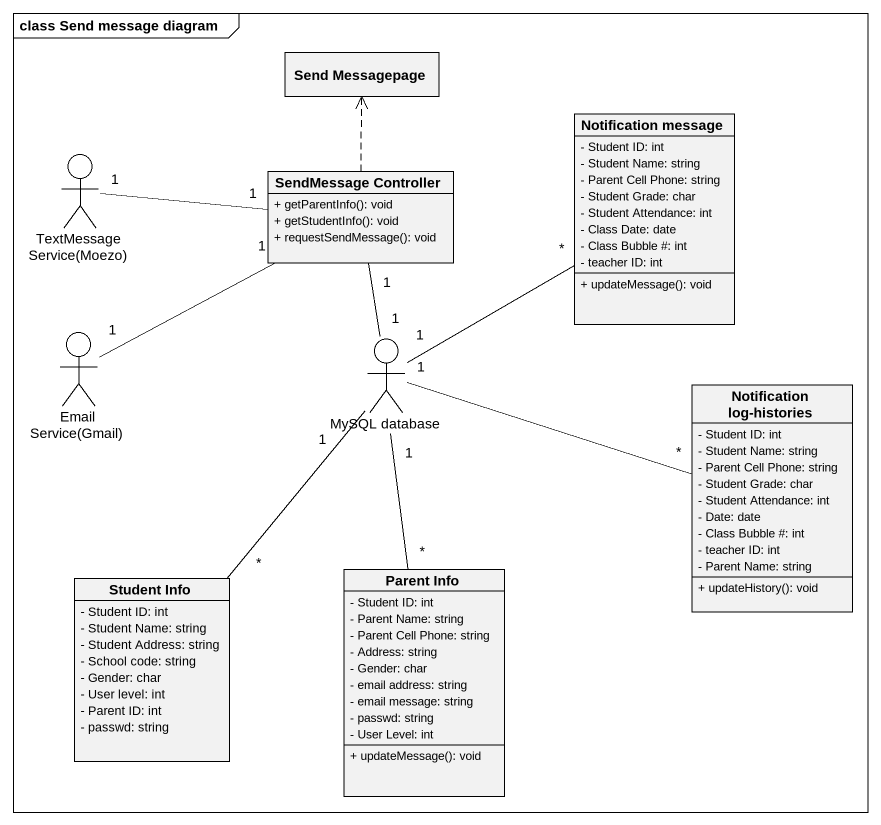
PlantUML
@startuml
mainframe class Send message diagram
allowmixing
hide circle
hide empty members
skinparam classAttributeIconSize 0
class "Send Messagepage" as Send_Messagepage
class "Notification message" as Notification_message {
  - Student ID: int
  - Student Name: string
  - Parent Cell Phone: string
  - Student Grade: char
  - Student Attendance: int
  - Class Date: date
  - Class Bubble #: int
  - teacher ID: int
  + updateMessage(): void
}
actor "TextMessage Service(Moezo)" as TextMessage_Service_Moezo
class "SendMessage Controller" as SendMessage_Controller {
  + getParentInfo(): void
  + getStudentInfo(): void
  + requestSendMessage(): void
}
actor "Email Service(Gmail)" as Email_Service_Gmail
actor "MySQL database" as MySQL_database
class "Notification log-histories" as Notification_log_histories {
  - Student ID: int
  - Student Name: string
  - Parent Cell Phone: string
  - Student Grade: char
  - Student Attendance: int
  - Date: date
  - Class Bubble #: int
  - teacher ID: int
  - Parent Name: string
  + updateHistory(): void
}
class "Student Info" as Student_Info {
  - Student ID: int
  - Student Name: string
  - Student Address: string
  - School code: string
  - Gender: char
  - User level: int
  - Parent ID: int
  - passwd: string
}
class "Parent Info" as Parent_Info {
  - Student ID: int
  - Parent Name: string
  - Parent Cell Phone: string
  - Address: string
  - Gender: char
  - email address: string
  - email message: string
  - passwd: string
  - User Level: int
  + updateMessage(): void
}
Notification_message "*" -- "1" MySQL_database
SendMessage_Controller .up.> Send_Messagepage
SendMessage_Controller "1" -left- "1" TextMessage_Service_Moezo
SendMessage_Controller "1" -- "1" Email_Service_Gmail
SendMessage_Controller "1" -- "1" MySQL_database
Notification_log_histories "*" -left- "1" MySQL_database
Student_Info "*" -up- "1" MySQL_database
Parent_Info "*" -up- "1" MySQL_database
@enduml
